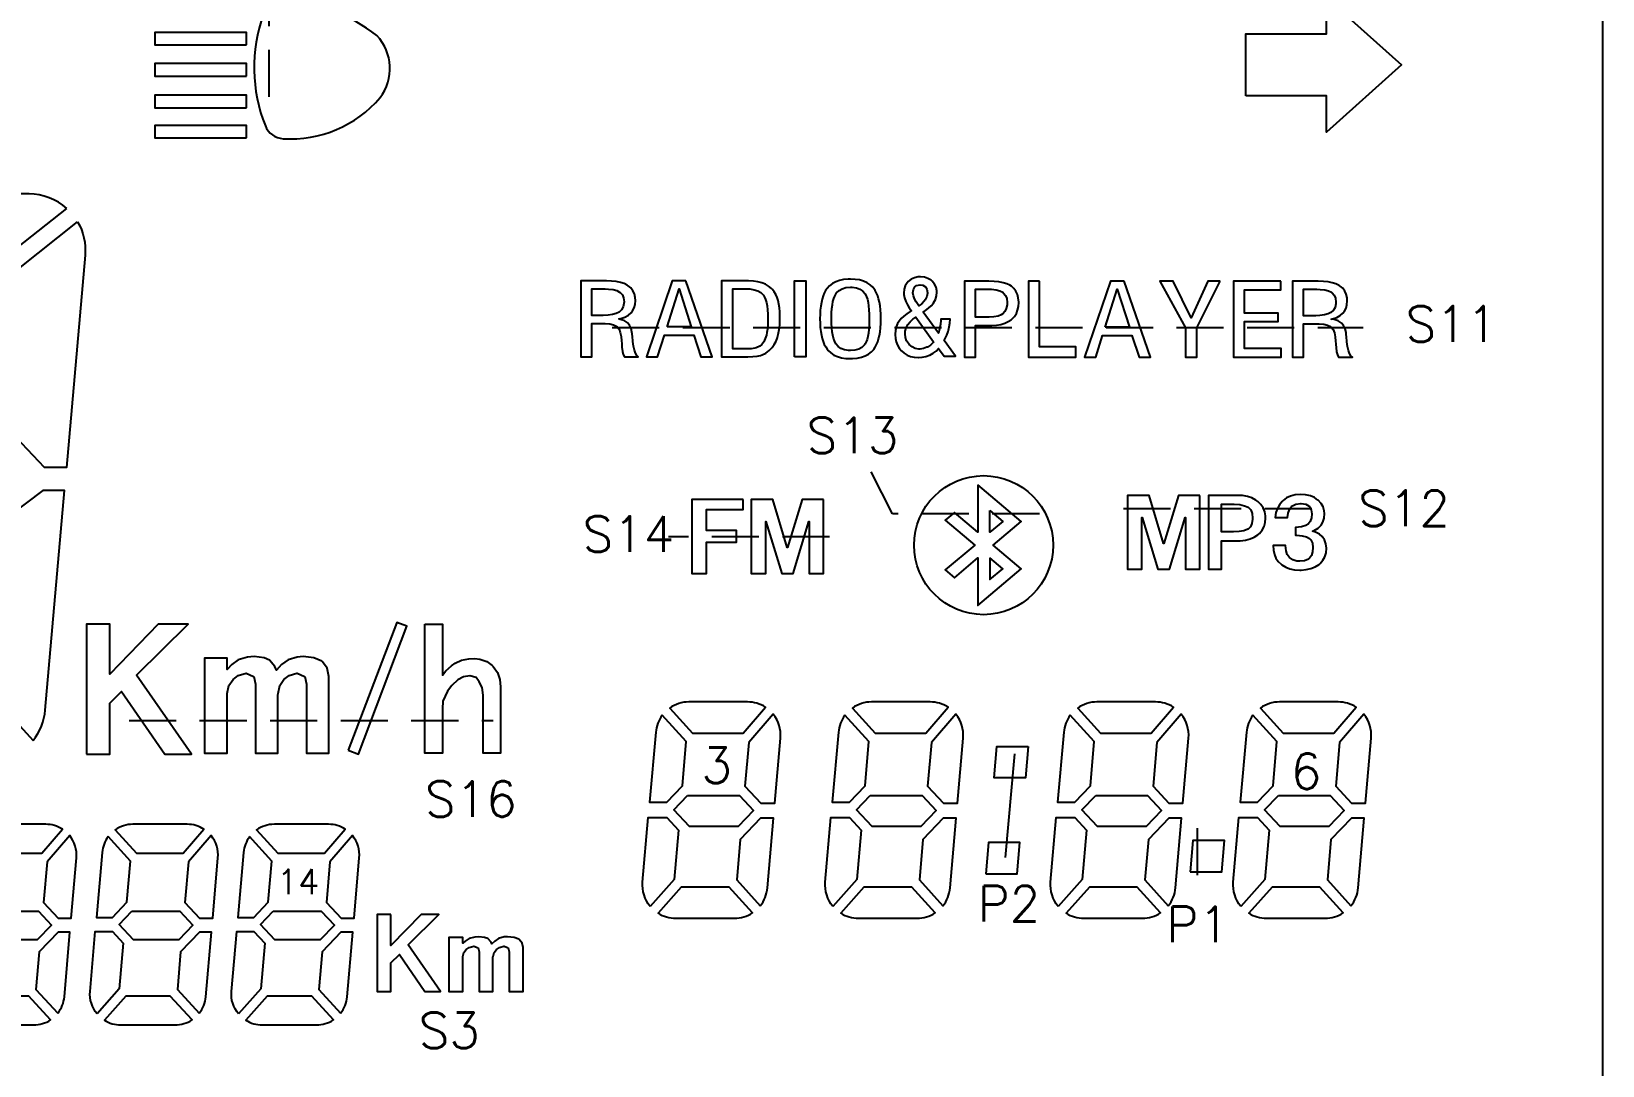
# Model space of a CAD drawing. Extents: x -1388 to 1427, y 183 to 486.
# Drawn here: x 840.2 to 890.3, y 241.9 to 274.9 of the extents above; entities that cross this region are included whole.
import ezdxf
from ezdxf.enums import TextEntityAlignment as Align

# ---------------------------------------------------------------- set-up
doc = ezdxf.new("R2010")
doc.units = 0
doc.header["$LTSCALE"] = 3
doc.linetypes.add('DASHED', pattern=[0.75, 0.5, -0.25])
doc.layers.get('0').update_dxf_attribs({"linetype": 'CONTINUOUS'})
doc.layers.add('DIM', color=3, linetype='CONTINUOUS')
doc.styles.add('ROMANS', font='romans.shx')

# ---------------------------------------------------------------- blocks, each defined once
blk = doc.blocks.new('0')
for points in [[(43.357, 35.153, 0.289603), (43.921, 34.747, 0.235079), (47.019, 36.057, 0.366318), (46.912, 38.034, 0.156472), (43.94, 39.137, 0.327663), (43.3, 38.71, 0.184833)], [(37.022, 32.524, 0.185305), (35.82, 32.986), (29.133, 32.986, 0.147908), (28.137, 32.684), (29.761, 30.913), (35, 30.913)], [(37.371, 32.096, -0.155286), (37.609, 31.033), (37.017, 24.266), (36.319, 24.266), (35.053, 25.601), (35.49, 30.597)], [(35.953, 15.558, 0.147891), (36.34, 16.524), (36.953, 23.527), (36.257, 23.527), (34.774, 22.411), (34.33, 17.33)], [(56.982, 15.79), (58.59, 15.79), (59.303, 16.616, 0.144169), (58.728, 16.785), (56.863, 16.785, 0.154794), (56.251, 16.591)], [(62.807, 15.79), (64.415, 15.79), (65.128, 16.616, 0.144169), (64.553, 16.785), (62.688, 16.785, 0.154794), (62.076, 16.591)], [(69.994, 15.79), (71.602, 15.79), (72.315, 16.616, 0.144169), (71.74, 16.785), (69.875, 16.785, 0.154794), (69.263, 16.591)], [(75.819, 15.79), (77.427, 15.79), (78.14, 16.616, 0.144169), (77.565, 16.785), (75.7, 16.785, 0.154794), (75.088, 16.591)], [(56.013, 16.36, 0.13972), (55.806, 15.816), (55.61, 13.585), (56.159, 13.585), (56.655, 14.105), (56.779, 15.52)], [(58.775, 15.496), (58.652, 14.101), (59.155, 13.56), (59.604, 13.56), (59.785, 15.631, 0.195303), (59.55, 16.395)], [(61.838, 16.36, 0.13972), (61.631, 15.816), (61.435, 13.585), (61.984, 13.585), (62.48, 14.105), (62.604, 15.52)], [(64.6, 15.496), (64.477, 14.101), (64.98, 13.56), (65.429, 13.56), (65.61, 15.631, 0.195303), (65.375, 16.395)], [(69.025, 16.36, 0.13972), (68.818, 15.816), (68.622, 13.585), (69.171, 13.585), (69.667, 14.105), (69.791, 15.52)], [(71.787, 15.496), (71.665, 14.101), (72.167, 13.56), (72.616, 13.56), (72.797, 15.631, 0.195303), (72.563, 16.395)], [(74.85, 16.36, 0.13972), (74.643, 15.816), (74.447, 13.585), (74.996, 13.585), (75.492, 14.105), (75.616, 15.52)], [(77.612, 15.496), (77.49, 14.101), (77.992, 13.56), (78.441, 13.56), (78.622, 15.631, 0.195303), (78.388, 16.395)], [(55.631, 10.265, -0.198685), (55.388, 11.039), (55.568, 13.098), (56.159, 13.098), (56.532, 12.698), (56.394, 11.123)], [(59.14, 10.284, 0.147649), (59.367, 10.854), (59.562, 13.076), (59.152, 13.076), (58.503, 12.395), (58.391, 11.107)], [(61.456, 10.265, -0.198685), (61.213, 11.039), (61.393, 13.098), (61.984, 13.098), (62.357, 12.698), (62.219, 11.123)], [(65.192, 10.854), (65.387, 13.076), (64.977, 13.076), (64.328, 12.395), (64.216, 11.107), (64.965, 10.284, 0.147649)], [(68.643, 10.265, -0.198685), (68.4, 11.039), (68.58, 13.098), (69.171, 13.098), (69.544, 12.698), (69.406, 11.123)], [(72.152, 10.284, 0.147649), (72.38, 10.854), (72.574, 13.076), (72.164, 13.076), (71.515, 12.395), (71.403, 11.107)], [(74.468, 10.265, -0.198685), (74.225, 11.039), (74.405, 13.098), (74.996, 13.098), (75.369, 12.698), (75.231, 11.123)], [(77.977, 10.284, 0.147649), (78.205, 10.854), (78.399, 13.076), (77.989, 13.076), (77.34, 12.395), (77.228, 11.107)], [(34.735, 11.96), (36.226, 11.96), (36.887, 12.726, 0.144169), (36.354, 12.883), (34.624, 12.883, 0.154794), (34.057, 12.703)], [(39.244, 11.96), (40.736, 11.96), (41.397, 12.726, 0.144169), (40.864, 12.883), (39.134, 12.883, 0.154794), (38.567, 12.703)], [(43.754, 11.96), (45.246, 11.96), (45.907, 12.726, 0.144169), (45.374, 12.883), (43.644, 12.883, 0.154794), (43.077, 12.703)], [(36.397, 11.687), (36.284, 10.393), (36.75, 9.892), (37.167, 9.892), (37.335, 11.812, 0.195303), (37.117, 12.52)], [(38.346, 12.488, 0.13972), (38.153, 11.984), (37.972, 9.915), (38.482, 9.915), (38.941, 10.397), (39.056, 11.71)], [(40.907, 11.687), (40.794, 10.393), (41.26, 9.892), (41.677, 9.892), (41.845, 11.812, 0.195303), (41.627, 12.52)], [(42.856, 12.488, 0.13972), (42.663, 11.984), (42.482, 9.915), (42.991, 9.915), (43.451, 10.397), (43.566, 11.71)], [(45.417, 11.687), (45.304, 10.393), (45.77, 9.892), (46.186, 9.892), (46.354, 11.812, 0.195303), (46.136, 12.52)], [(58.148, 10.88), (56.622, 10.88), (55.881, 10.047, 0.140856), (56.445, 9.885), (58.31, 9.885, 0.146889), (58.895, 10.061)], [(63.973, 10.88), (62.447, 10.88), (61.706, 10.047, 0.140856), (62.27, 9.885), (64.135, 9.885, 0.146889), (64.72, 10.061)], [(71.161, 10.88), (69.634, 10.88), (68.894, 10.047, 0.140856), (69.457, 9.885), (71.322, 9.885, 0.146889), (71.907, 10.061)], [(76.986, 10.88), (75.459, 10.88), (74.719, 10.047, 0.140856), (75.282, 9.885), (77.147, 9.885, 0.146889), (77.732, 10.061)], [(36.736, 6.854, 0.147649), (36.947, 7.382), (37.127, 9.443), (36.748, 9.443), (36.146, 8.811), (36.041, 7.617)], [(37.992, 6.836, -0.198685), (37.766, 7.554), (37.933, 9.463), (38.481, 9.463), (38.827, 9.092), (38.699, 7.632)], [(41.246, 6.854, 0.147649), (41.457, 7.382), (41.637, 9.443), (41.257, 9.443), (40.655, 8.811), (40.551, 7.617)], [(42.502, 6.836, -0.198685), (42.276, 7.554), (42.443, 9.463), (42.991, 9.463), (43.337, 9.092), (43.209, 7.632)], [(45.755, 6.854, 0.147649), (45.967, 7.382), (46.147, 9.443), (45.767, 9.443), (45.165, 8.811), (45.061, 7.617)], [(35.817, 7.406), (34.401, 7.406), (33.714, 6.634, 0.140856), (34.237, 6.483), (35.966, 6.483, 0.146889), (36.509, 6.646)], [(40.326, 7.406), (38.91, 7.406), (38.224, 6.634, 0.140856), (38.747, 6.483), (40.476, 6.483, 0.146889), (41.018, 6.646)], [(44.836, 7.406), (43.42, 7.406), (42.734, 6.634, 0.140856), (43.256, 6.483), (44.986, 6.483, 0.146889), (45.528, 6.646)]]:
    blk.add_lwpolyline(points, format="xyb", close=True)
for points in [[(74.628, 36.111), (74.628, 38.094), (77.196, 38.094), (77.196, 39.247), (79.592, 37.103), (77.196, 34.958), (77.196, 36.111)], [(42.752, 37.738), (42.752, 38.138), (39.837, 38.138), (39.837, 37.738)], [(42.752, 36.743), (42.752, 37.143), (39.837, 37.143), (39.837, 36.743)], [(42.752, 35.732), (42.752, 36.132), (39.837, 36.132), (39.837, 35.732)], [(42.752, 34.773), (42.752, 35.173), (39.837, 35.173), (39.837, 34.773)], [(54.232, 30.212), (53.422, 30.212), (53.422, 27.791), (53.769, 27.791), (53.769, 28.857), (54.075, 28.857), (54.191, 28.855), (54.342, 28.84), (54.461, 28.81), (54.548, 28.769), (54.577, 28.746), (54.636, 28.67), (54.677, 28.566), (54.703, 28.435), (54.705, 28.42), (54.713, 28.32), (54.722, 28.192), (54.729, 28.094), (54.747, 27.961), (54.771, 27.861), (54.806, 27.791), (55.251, 27.791), (55.202, 27.836), (55.159, 27.904), (55.124, 28), (55.096, 28.126), (55.078, 28.28), (55.077, 28.304), (55.066, 28.427), (55.058, 28.522), (55.049, 28.577), (55.018, 28.698), (54.968, 28.798), (54.902, 28.875), (54.897, 28.881), (54.798, 28.945), (54.674, 28.986), (54.633, 28.998), (54.692, 29.012), (54.823, 29.059), (54.933, 29.12), (55.02, 29.193), (55.068, 29.254), (55.119, 29.351), (55.149, 29.461), (55.16, 29.586), (55.153, 29.683), (55.128, 29.798), (55.081, 29.899), (55.015, 29.986), (54.929, 30.059), (54.898, 30.077), (54.799, 30.126), (54.682, 30.164), (54.549, 30.19), (54.399, 30.206)], [(56.771, 30.212), (56.331, 30.212), (55.507, 27.791), (55.867, 27.791), (56.085, 28.484), (57.02, 28.484), (57.248, 27.791), (57.607, 27.791)], [(58.766, 30.212), (57.908, 30.212), (57.908, 27.791), (58.693, 27.791), (58.745, 27.792), (58.905, 27.798), (59.039, 27.814), (59.146, 27.837), (59.199, 27.854), (59.316, 27.91), (59.423, 27.989), (59.445, 28.009), (59.521, 28.092), (59.586, 28.185), (59.642, 28.292), (59.685, 28.41), (59.687, 28.413), (59.712, 28.506), (59.732, 28.605), (59.749, 28.712), (59.76, 28.827), (59.767, 28.95), (59.768, 29.081), (59.768, 29.084), (59.764, 29.223), (59.754, 29.353), (59.734, 29.473), (59.708, 29.584), (59.674, 29.686), (59.631, 29.779), (59.582, 29.861), (59.525, 29.936), (59.493, 29.969), (59.404, 30.043), (59.303, 30.104), (59.188, 30.151), (59.06, 30.184), (58.92, 30.205)], [(60.227, 27.791), (60.227, 30.212), (60.589, 30.212), (60.589, 27.791)], [(62.015, 30.268), (61.946, 30.267), (61.799, 30.254), (61.667, 30.226), (61.548, 30.185), (61.443, 30.127), (61.35, 30.057), (61.272, 29.973), (61.225, 29.902), (61.182, 29.821), (61.146, 29.732), (61.114, 29.634), (61.089, 29.526), (61.069, 29.409), (61.055, 29.282), (61.047, 29.147), (61.044, 29.002), (61.047, 28.862), (61.055, 28.727), (61.069, 28.6), (61.089, 28.483), (61.114, 28.375), (61.146, 28.276), (61.182, 28.186), (61.226, 28.106), (61.273, 28.034), (61.308, 27.992), (61.393, 27.913), (61.49, 27.849), (61.601, 27.799), (61.726, 27.762), (61.865, 27.741), (62.015, 27.734), (62.085, 27.736), (62.233, 27.749), (62.365, 27.776), (62.484, 27.818), (62.59, 27.874), (62.682, 27.945), (62.758, 28.029), (62.806, 28.1), (62.849, 28.179), (62.885, 28.268), (62.915, 28.367), (62.939, 28.475), (62.96, 28.592), (62.973, 28.719), (62.982, 28.855), (62.984, 29.002), (62.984, 29.003), (62.982, 29.149), (62.973, 29.285), (62.959, 29.412), (62.94, 29.529), (62.915, 29.637), (62.884, 29.736), (62.849, 29.825), (62.806, 29.905), (62.759, 29.975), (62.727, 30.014), (62.642, 30.092), (62.544, 30.155), (62.432, 30.205), (62.307, 30.241), (62.168, 30.262)], [(64.248, 30.339), (64.178, 30.337), (64.059, 30.313), (63.953, 30.265), (63.86, 30.196), (63.819, 30.148), (63.76, 30.054), (63.725, 29.944), (63.713, 29.822), (63.714, 29.781), (63.736, 29.672), (63.78, 29.552), (63.831, 29.452), (63.893, 29.351), (63.961, 29.26), (63.921, 29.237), (63.81, 29.164), (63.714, 29.088), (63.633, 29.009), (63.568, 28.929), (63.521, 28.851), (63.478, 28.746), (63.451, 28.633), (63.442, 28.512), (63.442, 28.503), (63.451, 28.379), (63.476, 28.265), (63.517, 28.159), (63.573, 28.064), (63.646, 27.977), (63.725, 27.908), (63.821, 27.847), (63.93, 27.804), (64.047, 27.778), (64.174, 27.77), (64.183, 27.77), (64.305, 27.778), (64.424, 27.804), (64.537, 27.844), (64.543, 27.847), (64.648, 27.903), (64.744, 27.974), (64.822, 28.052), (64.999, 27.814), (65.362, 27.814), (65.002, 28.309), (65.04, 28.372), (65.091, 28.477), (65.132, 28.596), (65.144, 28.636), (65.168, 28.746), (65.187, 28.862), (65.2, 28.997), (64.9, 28.997), (64.897, 28.952), (64.883, 28.833), (64.866, 28.725), (64.846, 28.631), (64.823, 28.547), (64.338, 29.219), (64.407, 29.263), (64.507, 29.338), (64.591, 29.418), (64.659, 29.502), (64.669, 29.517), (64.724, 29.621), (64.759, 29.732), (64.77, 29.848), (64.768, 29.897), (64.745, 30.012), (64.696, 30.113), (64.622, 30.202), (64.587, 30.232), (64.487, 30.292), (64.374, 30.328)], [(64.241, 30.091), (64.32, 30.08), (64.412, 30.024), (64.455, 29.953), (64.474, 29.837), (64.473, 29.82), (64.452, 29.712), (64.401, 29.607), (64.37, 29.567), (64.292, 29.484), (64.201, 29.417), (64.178, 29.448), (64.112, 29.548), (64.061, 29.645), (64.026, 29.734), (64.009, 29.834), (64.023, 29.935), (64.072, 30.024), (64.126, 30.067)], [(66.428, 30.202), (65.65, 30.202), (65.65, 27.781), (66.004, 27.781), (66.004, 28.789), (66.442, 28.789), (66.522, 28.791), (66.675, 28.803), (66.813, 28.827), (66.937, 28.863), (67.046, 28.913), (67.14, 28.974), (67.175, 29.002), (67.249, 29.082), (67.306, 29.174), (67.347, 29.277), (67.371, 29.393), (67.38, 29.52), (67.38, 29.539), (67.369, 29.667), (67.341, 29.781), (67.294, 29.882), (67.23, 29.968), (67.15, 30.039), (67.1, 30.071), (67.001, 30.117), (66.883, 30.154), (66.748, 30.18), (66.596, 30.196)], [(68.045, 30.202), (67.689, 30.202), (67.689, 27.781), (69.202, 27.781), (69.202, 28.111), (68.045, 28.111)], [(70.746, 30.202), (70.305, 30.202), (69.481, 27.781), (69.841, 27.781), (70.058, 28.473), (70.993, 28.473), (71.221, 27.781), (71.581, 27.781)], [(73.801, 30.202), (73.414, 30.202), (72.883, 29.033), (72.306, 30.202), (71.884, 30.202), (72.699, 28.717), (72.699, 27.781), (73.057, 27.781), (73.057, 28.718)], [(75.735, 30.202), (74.229, 30.202), (74.229, 27.781), (75.747, 27.781), (75.747, 28.053), (74.579, 28.053), (74.579, 28.917), (75.659, 28.917), (75.659, 29.181), (74.579, 29.181), (74.579, 29.932), (75.735, 29.932)], [(76.933, 30.202), (76.115, 30.202), (76.115, 27.781), (76.462, 27.781), (76.462, 28.847), (76.845, 28.847), (76.962, 28.845), (77.112, 28.829), (77.231, 28.8), (77.319, 28.758), (77.346, 28.736), (77.406, 28.66), (77.448, 28.556), (77.473, 28.425), (77.475, 28.41), (77.484, 28.309), (77.492, 28.182), (77.5, 28.084), (77.518, 27.951), (77.542, 27.851), (77.577, 27.781), (78.022, 27.781), (77.973, 27.826), (77.93, 27.894), (77.894, 27.989), (77.867, 28.116), (77.849, 28.27), (77.848, 28.294), (77.837, 28.417), (77.828, 28.512), (77.82, 28.567), (77.788, 28.687), (77.739, 28.788), (77.673, 28.865), (77.667, 28.871), (77.569, 28.935), (77.444, 28.976), (77.346, 28.991), (77.392, 29.001), (77.523, 29.049), (77.633, 29.11), (77.72, 29.183), (77.768, 29.244), (77.819, 29.34), (77.849, 29.451), (77.859, 29.576), (77.854, 29.672), (77.828, 29.787), (77.781, 29.889), (77.715, 29.976), (77.63, 30.048), (77.598, 30.067), (77.499, 30.116), (77.382, 30.153), (77.249, 30.18), (77.099, 30.196)], [(54.19, 29.956), (54.296, 29.953), (54.444, 29.936), (54.563, 29.904), (54.655, 29.858), (54.675, 29.843), (54.743, 29.767), (54.783, 29.668), (54.797, 29.546), (54.793, 29.49), (54.769, 29.38), (54.716, 29.289), (54.638, 29.218), (54.546, 29.173), (54.43, 29.138), (54.29, 29.118), (54.125, 29.111), (53.769, 29.111), (53.769, 29.956)], [(56.167, 28.746), (56.553, 29.961), (56.937, 28.746)], [(58.675, 29.959), (58.807, 29.954), (58.948, 29.931), (59.066, 29.893), (59.16, 29.839), (59.233, 29.767), (59.24, 29.759), (59.278, 29.695), (59.31, 29.617), (59.336, 29.524), (59.356, 29.415), (59.371, 29.291), (59.38, 29.152), (59.383, 28.998), (59.381, 28.91), (59.377, 28.783), (59.368, 28.669), (59.354, 28.57), (59.336, 28.485), (59.299, 28.371), (59.249, 28.27), (59.187, 28.183), (59.127, 28.129), (59.01, 28.075), (58.971, 28.064), (58.846, 28.047), (58.687, 28.041), (58.263, 28.041), (58.263, 29.959)], [(62.014, 27.991), (61.954, 27.993), (61.821, 28.013), (61.709, 28.056), (61.619, 28.121), (61.547, 28.208), (61.535, 28.228), (61.503, 28.298), (61.475, 28.382), (61.452, 28.479), (61.436, 28.59), (61.422, 28.713), (61.415, 28.851), (61.413, 29.002), (61.413, 29.05), (61.416, 29.196), (61.426, 29.329), (61.44, 29.449), (61.459, 29.555), (61.484, 29.648), (61.513, 29.728), (61.547, 29.794), (61.573, 29.831), (61.653, 29.909), (61.753, 29.964), (61.873, 29.997), (62.015, 30.009), (62.072, 30.008), (62.207, 29.988), (62.32, 29.947), (62.412, 29.883), (62.484, 29.798), (62.495, 29.778), (62.527, 29.708), (62.555, 29.626), (62.577, 29.528), (62.594, 29.418), (62.606, 29.292), (62.614, 29.154), (62.617, 29.002), (62.616, 28.943), (62.612, 28.796), (62.602, 28.663), (62.588, 28.542), (62.569, 28.437), (62.545, 28.345), (62.517, 28.267), (62.483, 28.203), (62.459, 28.168), (62.379, 28.09), (62.279, 28.035), (62.159, 28.002)], [(66.412, 29.948), (66.518, 29.946), (66.664, 29.928), (66.783, 29.896), (66.874, 29.848), (66.9, 29.826), (66.963, 29.748), (67, 29.648), (67.013, 29.524), (67.01, 29.446), (66.986, 29.333), (66.942, 29.239), (66.875, 29.166), (66.827, 29.134), (66.722, 29.089), (66.59, 29.062), (66.434, 29.052), (66.004, 29.052), (66.004, 29.948)], [(70.141, 28.736), (70.526, 29.951), (70.911, 28.736)], [(76.89, 29.946), (76.997, 29.942), (77.145, 29.926), (77.263, 29.894), (77.355, 29.848), (77.375, 29.833), (77.443, 29.757), (77.483, 29.658), (77.497, 29.536), (77.494, 29.48), (77.469, 29.369), (77.416, 29.278), (77.338, 29.208), (77.246, 29.162), (77.13, 29.128), (76.989, 29.108), (76.858, 29.1), (76.462, 29.1), (76.462, 29.946)], [(64.453, 28.094), (64.342, 28.053), (64.224, 28.039), (64.198, 28.04), (64.084, 28.06), (63.983, 28.107), (63.893, 28.181), (63.865, 28.212), (63.806, 28.306), (63.771, 28.409), (63.758, 28.525), (63.764, 28.61), (63.793, 28.718), (63.845, 28.818), (63.849, 28.826), (63.916, 28.909), (64.003, 28.987), (64.102, 29.056), (64.667, 28.272), (64.648, 28.248), (64.563, 28.165), (64.469, 28.102)], [(66.081, 23.712), (66.081, 22.199), (65.335, 22.83), (65.041, 22.579), (65.978, 21.787), (65.041, 20.995), (65.335, 20.744), (66.081, 21.375), (66.081, 19.862), (67.463, 21.032), (66.569, 21.787), (67.463, 22.542)], [(58.589, 23.243), (56.958, 23.243), (56.958, 20.885), (57.43, 20.885), (57.43, 21.875), (58.377, 21.875), (58.377, 22.247), (57.43, 22.247), (57.43, 22.917), (58.589, 22.917)], [(61.16, 23.243), (60.473, 23.243), (60.012, 21.711), (60, 21.711), (59.539, 23.243), (58.852, 23.243), (58.852, 20.885), (59.313, 20.885), (59.313, 22.539), (59.32, 22.539), (59.823, 20.885), (60.189, 20.885), (60.692, 22.539), (60.699, 22.539), (60.699, 20.885), (61.16, 20.885)], [(73.159, 23.371), (72.473, 23.371), (72.012, 21.84), (72, 21.84), (71.538, 23.371), (70.852, 23.371), (70.852, 21.014), (71.312, 21.014), (71.312, 22.668), (71.32, 22.668), (71.823, 21.014), (72.189, 21.014), (72.692, 22.668), (72.699, 22.668), (72.699, 21.014), (73.159, 21.014)], [(74.337, 23.371), (73.436, 23.371), (73.436, 21.014), (73.848, 21.014), (73.848, 21.922), (74.32, 21.922), (74.444, 21.926), (74.612, 21.946), (74.763, 21.985), (74.895, 22.042), (75.008, 22.116), (75.057, 22.159), (75.143, 22.26), (75.204, 22.376), (75.241, 22.505), (75.253, 22.647), (75.251, 22.717), (75.226, 22.852), (75.179, 22.974), (75.105, 23.084), (75.009, 23.178), (74.944, 23.224), (74.818, 23.289), (74.674, 23.335), (74.514, 23.363)], [(74.256, 23.088), (74.432, 23.076), (74.579, 23.044), (74.698, 22.995), (74.712, 22.986), (74.783, 22.907), (74.826, 22.795), (74.84, 22.646), (74.84, 22.617), (74.82, 22.475), (74.772, 22.37), (74.696, 22.297), (74.686, 22.292), (74.564, 22.244), (74.413, 22.215), (74.233, 22.206), (73.848, 22.206), (73.848, 23.088)], [(76.361, 23.399), (76.359, 23.399), (76.195, 23.386), (76.049, 23.351), (75.92, 23.29), (75.812, 23.205), (75.778, 23.172), (75.694, 23.072), (75.631, 22.957), (75.585, 22.83), (75.557, 22.667), (75.955, 22.667), (75.976, 22.802), (76.018, 22.919), (76.083, 23.014), (76.11, 23.038), (76.222, 23.095), (76.378, 23.115), (76.39, 23.115), (76.541, 23.09), (76.641, 23.025), (76.653, 23.012), (76.711, 22.911), (76.731, 22.782), (76.719, 22.656), (76.678, 22.543), (76.607, 22.458), (76.533, 22.408), (76.403, 22.369), (76.211, 22.353), (76.211, 22.098), (76.249, 22.098), (76.424, 22.085), (76.559, 22.05), (76.656, 21.994), (76.696, 21.95), (76.746, 21.844), (76.763, 21.711), (76.752, 21.573), (76.716, 21.458), (76.654, 21.372), (76.619, 21.343), (76.499, 21.289), (76.345, 21.27), (76.252, 21.276), (76.118, 21.314), (76.016, 21.388), (76.003, 21.4), (75.942, 21.485), (75.906, 21.603), (75.892, 21.772), (75.494, 21.772), (75.504, 21.62), (75.533, 21.485), (75.582, 21.365), (75.655, 21.264), (75.747, 21.18), (75.777, 21.156), (75.897, 21.083), (76.032, 21.028), (76.181, 20.996), (76.345, 20.987), (76.393, 20.987), (76.553, 21.003), (76.7, 21.037), (76.835, 21.092), (76.958, 21.166), (76.996, 21.201), (77.083, 21.302), (77.144, 21.417), (77.181, 21.545), (77.194, 21.684), (77.194, 21.693), (77.177, 21.83), (77.132, 21.955), (77.058, 22.064), (76.973, 22.136), (76.844, 22.204), (76.748, 22.23), (76.803, 22.253), (76.933, 22.328), (77.027, 22.417), (77.083, 22.521), (77.117, 22.648), (77.129, 22.796), (77.124, 22.875), (77.09, 23.002), (77.023, 23.117), (76.927, 23.218), (76.92, 23.223), (76.811, 23.3), (76.681, 23.356), (76.531, 23.388)], [(66.462, 22.89), (66.872, 22.542), (66.462, 22.196)], [(66.462, 21.378), (66.462, 20.685), (66.872, 21.032)], [(37.649, 15.117), (38.395, 15.117), (38.395, 16.741), (38.773, 17.115), (40.153, 15.117), (41.004, 15.117), (39.253, 17.633), (40.895, 19.264), (39.943, 19.264), (38.395, 17.675), (38.395, 19.264), (37.649, 19.264)], [(46, 15.246), (46.323, 15.124), (47.87, 19.198), (47.547, 19.32)], [(48.445, 19.27), (49.003, 19.27), (49.003, 17.643), (49.116, 17.78), (49.293, 17.937), (49.415, 18.019), (49.61, 18.113), (49.849, 18.163), (50.033, 18.173), (50.193, 18.147), (50.416, 18.074), (50.593, 17.947), (50.626, 17.912), (50.758, 17.72), (50.837, 17.496), (50.86, 17.266), (50.86, 15.152), (50.302, 15.152), (50.302, 16.996), (50.269, 17.24), (50.179, 17.43), (50.155, 17.458), (50.083, 17.559), (49.88, 17.622), (49.681, 17.59), (49.49, 17.487), (49.304, 17.314), (49.169, 17.123), (49.022, 16.804), (49.003, 16.56), (49.003, 15.152), (48.445, 15.152)], [(44.562, 18.231), (44.372, 18.217), (44.085, 18.123), (43.876, 17.977), (43.708, 17.803), (43.661, 17.914), (43.485, 18.121), (43.322, 18.188), (43.004, 18.232), (42.791, 18.215), (42.494, 18.123), (42.286, 17.977), (42.136, 17.822), (42.136, 18.18), (41.418, 18.18), (41.418, 15.152), (42.136, 15.152), (42.136, 17.01), (42.138, 17.057), (42.193, 17.304), (42.329, 17.496), (42.493, 17.63), (42.741, 17.7), (42.748, 17.7), (42.983, 17.6), (42.987, 17.593), (43.042, 17.352), (43.042, 15.152), (43.76, 15.152), (43.76, 17.01), (43.762, 17.057), (43.817, 17.304), (43.95, 17.496), (44.117, 17.629), (44.365, 17.7), (44.372, 17.7), (44.607, 17.6), (44.611, 17.593), (44.666, 17.352), (44.666, 15.152), (45.383, 15.152), (45.383, 17.542), (45.381, 17.597), (45.323, 17.859), (45.178, 18.065), (45.153, 18.084), (44.903, 18.195)], [(67.687, 15.368), (67.599, 14.368), (66.595, 14.368), (66.683, 15.368)], [(56.824, 13.802), (58.477, 13.802), (58.926, 13.32), (58.438, 12.807), (56.883, 12.807), (56.386, 13.342)], [(62.649, 13.802), (64.302, 13.802), (64.751, 13.32), (64.263, 12.807), (62.708, 12.807), (62.211, 13.342)], [(69.837, 13.802), (71.489, 13.802), (71.938, 13.32), (71.45, 12.807), (69.895, 12.807), (69.398, 13.342)], [(75.662, 13.802), (77.314, 13.802), (77.763, 13.32), (77.275, 12.807), (75.72, 12.807), (75.223, 13.342)], [(66.328, 11.306), (67.331, 11.306), (67.419, 12.306), (66.415, 12.306)], [(72.852, 11.368), (73.855, 11.368), (73.943, 12.368), (72.939, 12.368)], [(34.589, 10.116), (36.121, 10.116), (36.538, 9.669), (36.085, 9.193), (34.643, 9.193), (34.182, 9.689)], [(39.099, 10.116), (40.631, 10.116), (41.047, 9.669), (40.595, 9.193), (39.153, 9.193), (38.692, 9.689)], [(43.608, 10.116), (45.141, 10.116), (45.557, 9.669), (45.104, 9.193), (43.662, 9.193), (43.201, 9.689)], [(47.361, 10.003), (46.925, 10.003), (46.925, 7.553), (47.361, 7.553), (47.361, 8.465), (47.631, 8.733), (48.445, 7.553), (48.944, 7.553), (47.912, 9.035), (48.887, 10.003), (48.325, 10.003), (47.361, 9.014)], [(51.083, 9.296), (50.969, 9.288), (50.797, 9.238), (50.672, 9.16), (50.579, 9.074), (50.556, 9.125), (50.448, 9.236), (50.349, 9.273), (50.16, 9.296), (50.033, 9.287), (49.854, 9.238), (49.729, 9.16), (49.653, 9.09), (49.653, 9.269), (49.211, 9.269), (49.211, 7.553), (49.653, 7.553), (49.653, 8.64), (49.654, 8.663), (49.686, 8.79), (49.764, 8.889), (49.86, 8.958), (50.006, 8.995), (50.007, 8.995), (50.142, 8.944), (50.174, 8.819), (50.174, 7.553), (50.616, 7.553), (50.616, 8.64), (50.617, 8.663), (50.649, 8.79), (50.726, 8.889), (50.821, 8.958), (50.967, 8.995), (50.97, 8.995), (51.105, 8.943), (51.137, 8.819), (51.137, 7.553), (51.579, 7.553), (51.579, 8.922), (51.577, 8.952), (51.542, 9.094), (51.452, 9.206), (51.436, 9.217), (51.287, 9.277)]]:
    blk.add_lwpolyline(points, close=True)
blk.add_circle((66.261, 21.784), 2.217)

msp = doc.modelspace()

# ---------------------------------------------------------------- linework, layer by layer
msp.add_lwpolyline([(804.327, 236.686), (804.327, 282.686), (890.327, 282.686), (890.327, 236.686)], close=True)
at = {"layer": 'DIM'}
for p, q in [((867.681, 259.469), (867.008, 260.814)), ((871.577, 251.811), (871.274, 248.514))]:
    msp.add_line(p, q, dxfattribs=at)
at = {"layer": 'DIM', "linetype": 'DASHED'}
for p, q in [((875.053, 259.638), (881.168, 259.638)), ((872.367, 259.469), (867.681, 259.469)), ((865.675, 258.74), (860.535, 258.74)), ((843.339, 252.876), (854.946, 252.876)), ((877.4, 249.441), (877.4, 247.627))]:
    msp.add_line(p, q, dxfattribs=at)
for points in [[(847.806, 272.77), (847.806, 275.848)], [(858.744, 265.416), (882.694, 265.416)]]:
    msp.add_lwpolyline(points, dxfattribs=at)

# ---------------------------------------------------------------- block references
msp.add_blockref('0', (804.327, 236.686))

# ---------------------------------------------------------------- texts
at = {"layer": 'DIM', "linetype": 'DASHED', "style": 'ROMANS'}
for s, height, p in [('S11', 1.1358, (885.506, 265.527)), ('S13', 1.1358, (866.408, 261.973)), ('S12', 1.1358, (883.995, 259.649)), ('S14', 1.1358, (859.263, 258.827)), ('3', 1.136, (862.076, 251.453)), ('6', 1.136, (880.871, 251.26)), ('S16', 1.1358, (854.237, 250.373)), ('14', 0.7909, (848.729, 247.738)), ('P2', 1.1358, (871.395, 247.034)), ('P1', 1.1358, (877.419, 246.378)), ('S3', 1.1358, (853.549, 242.996))]:
    msp.add_text(s, height=height, dxfattribs=at).set_placement(p, align=Align.MIDDLE)

doc.saveas('drawing.dxf')
